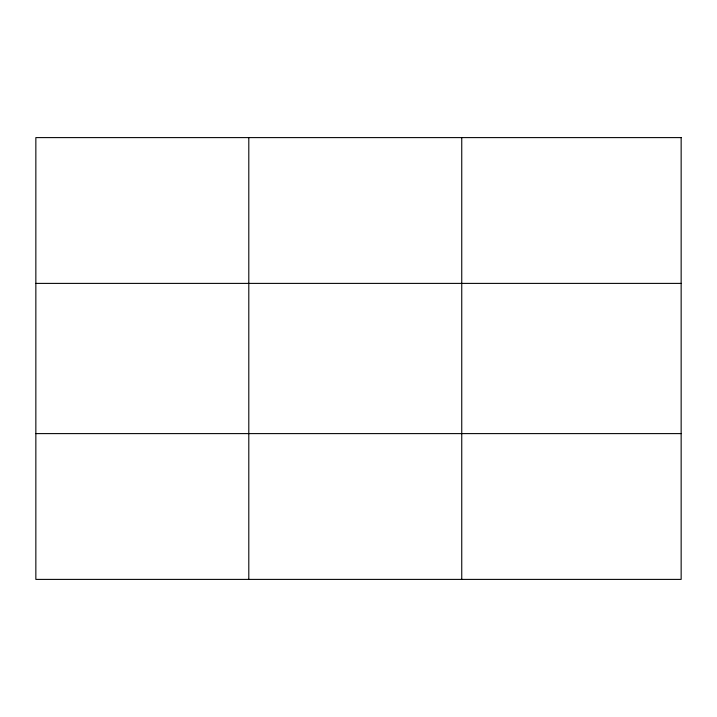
<?xml version="1.0" encoding="UTF-8"?>
<svg xmlns="http://www.w3.org/2000/svg" width="717" height="717" viewBox="0 0 717 717"><rect width="100%" height="100%" fill="white"/><g stroke="black" fill="none" stroke-linecap="round" stroke-linejoin="round"><path stroke-width="1.08" d="M248.799 579.399L248.799 137.601M461.748 579.399L461.748 137.601M35.85 283.394L681.15 283.394M35.85 433.606L681.15 433.606M681.15 137.601L681.15 579.399L35.85 579.399L35.85 137.601L681.15 137.601"/></g></svg>
